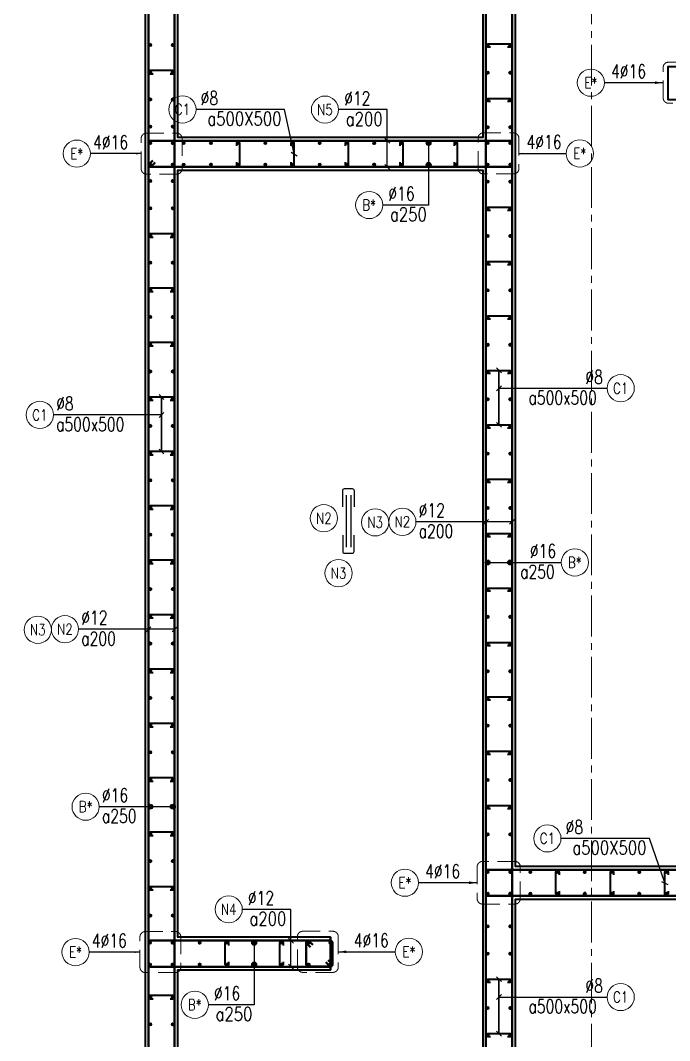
# Model space of a CAD drawing. Header units: millimetres. Extents: x 738475 to 1279438, y -34239 to 156422.
# Drawn here: x 1109529 to 1115494, y 98999 to 108375 of the extents above; entities that cross this region are included whole.
import ezdxf
from ezdxf.enums import TextEntityAlignment as Align

# ---------------------------------------------------------------- set-up
doc = ezdxf.new("R2010")
doc.units = ezdxf.units.MM
doc.header["$MEASUREMENT"] = 0
for name, pattern in [('HIDDEN', [9.525, 6.35, -3.175]), ('HIDDEN2', [4.7625, 3.175, -1.5875]), ('OF_Grid_1$0$CENTER2', [1.125, 0.75, -0.125, 0.125, -0.125])]:
    doc.linetypes.add(name, pattern=pattern)
doc.layers.get('0').update_dxf_attribs({"lineweight": 20})
doc.layers.add('Hidden', color=9, linetype='HIDDEN')
doc.layers.add('Ligature', color=1, linetype='Continuous')
for name, color, linetype, lineweight in [('KC-LEADER', 153, 'Continuous', 18), ('KC-THEP', 6, 'Continuous', 40), ('NDC_S_DIM', 1, 'Continuous', 15), ('NDC_S_HIDDEN', 8, 'HIDDEN2', 13), ('NDC_S_LEADER', 1, 'Continuous', 15), ('NDC_S_REBAR', 4, 'Continuous', 35), ('NDC_S_STIRRUP', 4, 'Continuous', 40), ('NDC_S_VN TEXT', 7, 'Continuous', 20), ('NDC_S_WALL', 6, 'Continuous', 35), ('OF_Core wall_1.2(B1-19F)$0$NDC_S_WALL', 6, 'Continuous', 35), ('OF_Grid_1$0$NDC_S_AXIS', 5, 'OF_Grid_1$0$CENTER2', 13)]:
    doc.layers.add(name, color=color, linetype=linetype, lineweight=lineweight)
doc.styles.add('NDC_ARIAL', font='arial.ttf', dxfattribs={"width": 0.85})
doc.styles.add('NDC_DIM', font='', dxfattribs={"width": 0.75})
doc.styles.add('NDC_EN TXT', font='romans.shx', dxfattribs={"width": 0.8})
doc.styles.get('NDC_DIM').set_extended_font_data('Dotum')
doc.dimstyles.new('NDC_1-50', dxfattribs={"dimscale": 50, "dimtxt": 2.5, "dimasz": 1, "dimexe": 1.5, "dimexo": 0, "dimgap": 0.8, "dimtad": 1, "dimdec": 0, "dimdsep": 46, "dimtxsty": 'NDC_ARIAL', "dimblk": 'DIMMARK', "dimcen": 49999.938995, "dimdle": 1.5, "dimclrd": 1, "dimclre": 1, "dimclrt": 3, "dimadec": 0, "dimazin": 0, "dimtfac": 1, "dimtdec": 0, "dimtix": 1, "dimtmove": 2, "dimatfit": 3, "dimfxl": 1, "dimarcsym": 0})
doc.dimstyles.new('NDC_dim_25', dxfattribs={"dimscale": 25, "dimtxt": 2.5, "dimasz": 1.5, "dimexe": 1.5, "dimexo": 2.5, "dimgap": 1, "dimtad": 1, "dimdec": 0, "dimzin": 0, "dimdsep": 46, "dimtxsty": 'NDC_DIM', "dimblk": 'DIMMARK', "dimcen": 0.09, "dimdle": 1.2, "dimclrd": 1, "dimclre": 1, "dimclrt": 3, "dimadec": 0, "dimazin": 0, "dimtfac": 1, "dimtdec": 0, "dimtix": 1, "dimtofl": 0, "dimtmove": 0, "dimatfit": 3, "dimfxl": 6, "dimfxlon": 1, "dimtolj": 1, "dimtzin": 0, "dimarcsym": 0})
doc.dimstyles.new('NDC_dim_30', dxfattribs={"dimscale": 30, "dimtxt": 2.5, "dimasz": 1.5, "dimexe": 1.5, "dimexo": 2.5, "dimgap": 1, "dimtad": 1, "dimdec": 0, "dimzin": 0, "dimdsep": 46, "dimtxsty": 'NDC_DIM', "dimblk": 'DIMMARK', "dimcen": 0.09, "dimdle": 1.2, "dimclrd": 1, "dimclre": 1, "dimclrt": 3, "dimadec": 0, "dimazin": 0, "dimtfac": 1, "dimtdec": 0, "dimtix": 1, "dimtofl": 0, "dimtmove": 0, "dimatfit": 3, "dimfxl": 6, "dimfxlon": 1, "dimtolj": 1, "dimtzin": 0, "dimarcsym": 0})
doc.dimstyles.new('NDC_dim_50', dxfattribs={"dimscale": 50, "dimtxt": 2.5, "dimasz": 1.5, "dimexe": 1.5, "dimexo": 2.5, "dimgap": 1, "dimtad": 1, "dimdec": 0, "dimzin": 0, "dimdsep": 46, "dimtxsty": 'NDC_DIM', "dimblk": 'DIMMARK', "dimcen": 0.09, "dimdle": 1.2, "dimclrd": 1, "dimclre": 1, "dimclrt": 3, "dimadec": 0, "dimazin": 0, "dimtfac": 1, "dimtdec": 0, "dimtix": 1, "dimtofl": 0, "dimtmove": 0, "dimatfit": 3, "dimfxl": 6, "dimfxlon": 1, "dimtolj": 1, "dimtzin": 0, "dimarcsym": 0})

# ---------------------------------------------------------------- blocks, each defined once
blk = doc.blocks.new('THEP')
at = {"layer": 'KC-LEADER', "color": 6}
blk.add_circle((0, 0), 14, dxfattribs=at)
at = {"layer": 'KC-THEP'}
for p, q in [((-14, 0), (14, 0)), ((9.9, 9.9), (-9.9, -9.9)), ((-9.9, 9.9), (9.9, -9.9)), ((0, 14), (0, -14))]:
    blk.add_line(p, q, dxfattribs=at)
blk = doc.blocks.new('DIMMARK')
at = {"layer": 'NDC_S_DIM', "color": 1}
blk.add_line((-1.5, 0), (1, 0), dxfattribs=at)
at = {"layer": 'NDC_S_DIM', "color": 2, "const_width": 0.1}
blk.add_lwpolyline([(-0.42, -0.42), (0.42, 0.42)], dxfattribs=at)
blk = doc.blocks.new('*U9')
blk.add_circle((2.5, 0), 2.5)
at = {"layer": 'NDC_S_VN TEXT', "color": 3, "style": 'NDC_EN TXT', "width": 0.75}
blk.add_attdef('DK2', text='', height=2.5, dxfattribs=at).set_placement((-0.85, 0.85), align=Align.RIGHT)
at = {"layer": 'NDC_S_VN TEXT', "color": 7, "style": 'NDC_EN TXT', "width": 0.8}
blk.add_attdef('SH3', text='', height=2, dxfattribs=at).set_placement((2.5, 0), align=Align.MIDDLE)
blk = doc.blocks.new('*U11')
blk.add_circle((-2.5, 0), 2.5)
at = {"layer": 'NDC_S_VN TEXT', "color": 3, "style": 'NDC_EN TXT', "width": 0.75}
for tag, p in [('DK1', (0.5, 0.85)), ('KC1', (0.5, -2.97))]:
    blk.add_attdef(tag, p, '', height=2.5, dxfattribs=at)
at = {"layer": 'NDC_S_VN TEXT', "color": 7, "style": 'NDC_EN TXT', "width": 0.8}
blk.add_attdef('SH2', text='', height=2, dxfattribs=at).set_placement((-2.5, 0), align=Align.MIDDLE)
blk = doc.blocks.new('*U12')
blk.add_circle((-2.5, 0), 2.5)
at = {"layer": 'NDC_S_VN TEXT', "color": 3, "style": 'NDC_EN TXT', "width": 0.75}
for tag, p in [('DK1', (0.5, 0.85)), ('KC1', (0.5, -2.97))]:
    blk.add_attdef(tag, p, '', height=2.5, dxfattribs=at)
at = {"layer": 'NDC_S_VN TEXT', "color": 7, "style": 'NDC_EN TXT', "width": 0.8}
blk.add_attdef('SH2', text='', height=2, dxfattribs=at).set_placement((-2.5, 0), align=Align.MIDDLE)
blk = doc.blocks.new('*U10')
blk.add_circle((2.5, 0), 2.5)
at = {"layer": 'NDC_S_VN TEXT', "color": 3, "style": 'NDC_EN TXT'}
for tag, width, p in [('DK2', 0.75, (-0.85, 0.85)), ('KC2', 0.8, (-0.85, -2.97))]:
    blk.add_attdef(tag, text='', height=2.5, dxfattribs=dict(at, width=width)).set_placement(p, align=Align.RIGHT)
at = {"layer": 'NDC_S_VN TEXT', "color": 7, "style": 'NDC_EN TXT', "width": 0.8}
blk.add_attdef('SH3', text='', height=2, dxfattribs=at).set_placement((2.5, 0), align=Align.MIDDLE)
blk = doc.blocks.new('*U1415')
at = {"layer": 'KC-THEP', "rotation": 9.66856443638095}
for p in [(0, 99.3), (0, -99.3)]:
    blk.add_blockref('THEP', p, dxfattribs=at)
blk = doc.blocks.new('*U1414')
at = {"layer": 'NDC_S_HIDDEN', "color": 0, "linetype": 'ByBlock', "lineweight": -2, "transparency": 16777216}
for p in [(0, 0), (250, 0), (500, 0), (750, 0), (1000, 0), (1250, 0), (1500, 0), (1750, 0), (2000, 0), (2250, 0), (2500, 0)]:
    blk.add_blockref('*U1415', p, dxfattribs=at)
blk = doc.blocks.new('*U1417')
at = {"layer": 'NDC_S_REBAR'}
blk.add_lwpolyline([(-15, -75), (-15, -100, 1), (15, -100), (15, 100, 1), (-15, 100), (-15, 75)], format="xyb", dxfattribs=at)
blk = doc.blocks.new('*U1416')
at = {"layer": 'NDC_S_HIDDEN', "color": 0, "linetype": 'ByBlock', "lineweight": -2, "transparency": 16777216}
for p in [(0, 0), (500, 0), (1000, 0), (1500, 0), (2000, 0)]:
    blk.add_blockref('*U1417', p, dxfattribs=at)
blk = doc.blocks.new('*U1413')
at = {"layer": 'KC-THEP', "rotation": 9.668564436380946}
blk.add_blockref('THEP', (0, 100.3), dxfattribs=at)
at = {"layer": 'KC-THEP', "xscale": -1, "rotation": 170.331435563619}
blk.add_blockref('THEP', (0, -100.3), dxfattribs=at)
blk = doc.blocks.new('*U1412')
at = {"layer": 'NDC_S_HIDDEN', "color": 0, "linetype": 'ByBlock', "lineweight": -2, "transparency": 16777216}
for p in [(0, 0), (250, 0), (500, 0), (750, 0), (1000, 0), (1250, 0)]:
    blk.add_blockref('*U1413', p, dxfattribs=at)
blk = doc.blocks.new('*U13')
blk.add_circle((-2.5, 0), 2.5)
at = {"layer": 'NDC_S_VN TEXT', "color": 3, "style": 'NDC_EN TXT', "width": 0.75}
blk.add_attdef('DK1', (0.5, 0.85), '', height=2.5, dxfattribs=at)
at = {"layer": 'NDC_S_VN TEXT', "color": 7, "style": 'NDC_EN TXT', "width": 0.8}
blk.add_attdef('SH2', text='', height=2, dxfattribs=at).set_placement((-2.5, 0), align=Align.MIDDLE)
blk = doc.blocks.new('A$C7BC65A55')
at = {"layer": 'Ligature'}
for p, q in [((-15.2, 372, 0), (-15.2, 38.5, 0)), ((15.2, 372, 0), (15.2, 38.5, 0))]:
    blk.add_line(p, q, dxfattribs=at)
for points in [[(-36.2, 296.5), (-36.2, 400.9, -0.414214), (-24, 413.1), (24, 413.1, -0.414214), (36.2, 400.9), (36.2, 296.5)], [(-36.2, 116.5), (-36.2, 12.2, 0.414214), (-24, 0), (24, 0, 0.414214), (36.2, 12.2), (36.2, 116.5)]]:
    blk.add_lwpolyline(points, format="xyb", dxfattribs=at)

msp = doc.modelspace()

# ---------------------------------------------------------------- linework, layer by layer
for centre in [(1112317.625, 103799.653), (1112788.594, 103761.493), (1112452.073, 103294.65), (1109688.594, 102774.556)]:
    msp.add_circle(centre, 125)
at = {"layer": 'NDC_S_HIDDEN', "ltscale": 50}
for points in [[(1115484.248, 107991.006), (1115760.091, 107991.006, -0.41421356), (1115810.091, 107941.006), (1115810.091, 107663.457, -0.41421356), (1115760.091, 107613.457), (1115484.248, 107613.457, -0.41421356), (1115434.248, 107663.457), (1115434.248, 107941.006, -0.41421356)], [(1110688.601, 107339.309), (1110964.444, 107339.309, -0.41421356), (1111014.444, 107289.309), (1111014.444, 107011.759, -0.41421356), (1110964.444, 106961.759), (1110688.601, 106961.759, -0.41421356), (1110638.601, 107011.759), (1110638.601, 107289.309, -0.41421356)], [(1113783.449, 107341.006), (1114059.292, 107341.006, -0.41421356), (1114109.292, 107291.006), (1114109.292, 107013.457, -0.41421356), (1114059.292, 106963.457), (1113783.449, 106963.457, -0.41421356), (1113733.449, 107013.457), (1113733.449, 107291.006, -0.41421356)], [(1114072.025, 100646.059), (1113775.909, 100646.059, 0.41421356), (1113725.909, 100596.059), (1113725.909, 100303.161, 0.41421356), (1113775.909, 100253.161), (1114072.025, 100253.161, 0.41421356), (1114122.025, 100303.161), (1114122.025, 100596.059, 0.41421356)], [(1110677.483, 100001.288), (1110953.326, 100001.288, -0.41421356), (1111003.326, 99951.288), (1111003.326, 99673.739, -0.41421356), (1110953.326, 99623.739), (1110677.483, 99623.739, -0.41421356), (1110627.483, 99673.739), (1110627.483, 99951.288, -0.41421356)], [(1112123.971, 100003.502), (1112399.814, 100003.502, -0.41421356), (1112449.814, 99953.502), (1112449.814, 99675.952, -0.41421356), (1112399.814, 99625.952), (1112123.971, 99625.952, -0.41421356), (1112073.971, 99675.952), (1112073.971, 99953.502, -0.41421356)]]:
    msp.add_lwpolyline(points, format="xyb", close=True, dxfattribs=at)
at = {"layer": 'NDC_S_REBAR'}
for points in [[(1113847.412, 108128.445), (1113822.412, 108128.445, -1), (1113822.412, 108158.445), (1114029.436, 108158.445, -1), (1114029.436, 108128.445), (1114004.436, 108128.445)], [(1110904.436, 107883.363), (1110929.436, 107883.363, 1), (1110929.436, 107913.363), (1110722.412, 107913.363, 1), (1110722.412, 107883.363), (1110747.412, 107883.363)], [(1113847.412, 107628.445), (1113822.412, 107628.445, -1), (1113822.412, 107658.445), (1114029.436, 107658.445, -1), (1114029.436, 107628.445), (1114004.436, 107628.445)], [(1113847.412, 106628.445), (1113822.412, 106628.445, -1), (1113822.412, 106658.445), (1114029.436, 106658.445, -1), (1114029.436, 106628.445), (1114004.436, 106628.445)], [(1110904.436, 106383.363), (1110929.436, 106383.363, 1), (1110929.436, 106413.363), (1110722.412, 106413.363, 1), (1110722.412, 106383.363), (1110747.412, 106383.363)], [(1113847.412, 106128.445), (1113822.412, 106128.445, -1), (1113822.412, 106158.445), (1114029.436, 106158.445, -1), (1114029.436, 106128.445), (1114004.436, 106128.445)], [(1110904.436, 105883.363), (1110929.436, 105883.363, 1), (1110929.436, 105913.363), (1110722.412, 105913.363, 1), (1110722.412, 105883.363), (1110747.412, 105883.363)], [(1113847.412, 105628.445), (1113822.412, 105628.445, -1), (1113822.412, 105658.445), (1114029.436, 105658.445, -1), (1114029.436, 105628.445), (1114004.436, 105628.445)], [(1110904.436, 105383.363), (1110929.436, 105383.363, 1), (1110929.436, 105413.363), (1110722.412, 105413.363, 1), (1110722.412, 105383.363), (1110747.412, 105383.363)], [(1113847.412, 105128.445), (1113822.412, 105128.445, -1), (1113822.412, 105158.445), (1114029.436, 105158.445, -1), (1114029.436, 105128.445), (1114004.436, 105128.445)], [(1110904.436, 104883.363), (1110929.436, 104883.363, 1), (1110929.436, 104913.363), (1110722.412, 104913.363, 1), (1110722.412, 104883.363), (1110747.412, 104883.363)], [(1113847.412, 104628.445), (1113822.412, 104628.445, -1), (1113822.412, 104658.445), (1114029.436, 104658.445, -1), (1114029.436, 104628.445), (1114004.436, 104628.445)], [(1110904.436, 104383.363), (1110929.436, 104383.363, 1), (1110929.436, 104413.363), (1110722.412, 104413.363, 1), (1110722.412, 104383.363), (1110747.412, 104383.363)], [(1113847.412, 104128.445), (1113822.412, 104128.445, -1), (1113822.412, 104158.445), (1114029.436, 104158.445, -1), (1114029.436, 104128.445), (1114004.436, 104128.445)], [(1110904.436, 103883.363), (1110929.436, 103883.363, 1), (1110929.436, 103913.363), (1110722.412, 103913.363, 1), (1110722.412, 103883.363), (1110747.412, 103883.363)], [(1113847.412, 103628.445), (1113822.412, 103628.445, -1), (1113822.412, 103658.445), (1114029.436, 103658.445, -1), (1114029.436, 103628.445), (1114004.436, 103628.445)], [(1110904.436, 103383.363), (1110929.436, 103383.363, 1), (1110929.436, 103413.363), (1110722.412, 103413.363, 1), (1110722.412, 103383.363), (1110747.412, 103383.363)], [(1113847.412, 103128.445), (1113822.412, 103128.445, -1), (1113822.412, 103158.445), (1114029.436, 103158.445, -1), (1114029.436, 103128.445), (1114004.436, 103128.445)], [(1110904.436, 102883.363), (1110929.436, 102883.363, 1), (1110929.436, 102913.363), (1110722.412, 102913.363, 1), (1110722.412, 102883.363), (1110747.412, 102883.363)], [(1113847.412, 102628.445), (1113822.412, 102628.445, -1), (1113822.412, 102658.445), (1114029.436, 102658.445, -1), (1114029.436, 102628.445), (1114004.436, 102628.445)], [(1110904.436, 102383.363), (1110929.436, 102383.363, 1), (1110929.436, 102413.363), (1110722.412, 102413.363, 1), (1110722.412, 102383.363), (1110747.412, 102383.363)], [(1113847.412, 102128.445), (1113822.412, 102128.445, -1), (1113822.412, 102158.445), (1114029.436, 102158.445, -1), (1114029.436, 102128.445), (1114004.436, 102128.445)], [(1110904.436, 101883.363), (1110929.436, 101883.363, 1), (1110929.436, 101913.363), (1110722.412, 101913.363, 1), (1110722.412, 101883.363), (1110747.412, 101883.363)], [(1113847.412, 101628.445), (1113822.412, 101628.445, -1), (1113822.412, 101658.445), (1114029.436, 101658.445, -1), (1114029.436, 101628.445), (1114004.436, 101628.445)], [(1110904.436, 101383.363), (1110929.436, 101383.363, 1), (1110929.436, 101413.363), (1110722.412, 101413.363, 1), (1110722.412, 101383.363), (1110747.412, 101383.363)], [(1113847.412, 101128.445), (1113822.412, 101128.445, -1), (1113822.412, 101158.445), (1114029.436, 101158.445, -1), (1114029.436, 101128.445), (1114004.436, 101128.445)], [(1110904.436, 100883.363), (1110929.436, 100883.363, 1), (1110929.436, 100913.363), (1110722.412, 100913.363, 1), (1110722.412, 100883.363), (1110747.412, 100883.363)], [(1114479.335, 100373.363), (1114479.335, 100348.363, -1), (1114449.335, 100348.363), (1114449.335, 100548.363, -1), (1114479.335, 100548.363), (1114479.335, 100523.363)], [(1114979.335, 100373.363), (1114979.335, 100348.363, -1), (1114949.335, 100348.363), (1114949.335, 100548.363, -1), (1114979.335, 100548.363), (1114979.335, 100523.363)], [(1115479.335, 100373.363), (1115479.335, 100348.363, -1), (1115449.335, 100348.363), (1115449.335, 100548.363, -1), (1115479.335, 100548.363), (1115479.335, 100523.363)], [(1110904.436, 100383.363), (1110929.436, 100383.363, 1), (1110929.436, 100413.363), (1110722.412, 100413.363, 1), (1110722.412, 100383.363), (1110747.412, 100383.363)], [(1111441.945, 99723.669), (1111441.945, 99698.669, -1), (1111411.945, 99698.669), (1111411.945, 99898.669, -1), (1111441.945, 99898.669), (1111441.945, 99873.669)], [(1111941.945, 99723.669), (1111941.945, 99698.669, -1), (1111911.945, 99698.669), (1111911.945, 99898.669, -1), (1111941.945, 99898.669), (1111941.945, 99873.669)], [(1113847.412, 99533.363), (1113822.412, 99533.363, -1), (1113822.412, 99563.363), (1114029.436, 99563.363, -1), (1114029.436, 99533.363), (1114004.436, 99533.363)], [(1110904.436, 99383.363), (1110929.436, 99383.363, 1), (1110929.436, 99413.363), (1110722.412, 99413.363, 1), (1110722.412, 99383.363), (1110747.412, 99383.363)], [(1113847.412, 99033.363), (1113822.412, 99033.363, -1), (1113822.412, 99063.363), (1114029.436, 99063.363, -1), (1114029.436, 99033.363), (1114004.436, 99033.363)]]:
    msp.add_lwpolyline(points, format="xyb", dxfattribs=at)
at = {"layer": 'NDC_S_STIRRUP'}
for points in [[(1110745.924, 97688.363), (1110705.924, 97648.363, 0.41421356), (1110725.924, 97628.363), (1110925.924, 97628.363, 0.41421356), (1110945.924, 97648.363), (1110945.924, 109948.363, 0.41421356), (1110925.924, 109968.363), (1110725.924, 109968.363, 0.41421356), (1110705.924, 109948.363), (1110705.924, 97648.363, 0.41421356), (1110725.924, 97628.363), (1110765.924, 97668.363)], [(1114005.924, 97688.363), (1114045.924, 97648.363, -0.41421356), (1114025.924, 97628.363), (1113825.924, 97628.363, -0.41421356), (1113805.924, 97648.363), (1113805.924, 109948.363, -0.41421356), (1113825.924, 109968.363), (1114025.924, 109968.363, -0.41421356), (1114045.924, 109948.363), (1114045.924, 97648.363, -0.41421356), (1114025.924, 97628.363), (1113985.924, 97668.363)], [(1110765.924, 107068.363), (1110725.924, 107028.363, -0.41421356), (1110705.924, 107048.363), (1110705.924, 107248.363, -0.41421356), (1110725.924, 107268.363), (1114025.924, 107268.363, -0.41421356), (1114045.924, 107248.363), (1114045.924, 107048.363, -0.41435759), (1114025.924, 107028.363), (1110725.924, 107028.363, -0.41421356), (1110705.924, 107048.363), (1110745.924, 107088.363)], [(1117286.724, 100368.363), (1117326.724, 100328.363, 0.41421356), (1117346.724, 100348.363), (1117346.724, 100548.363, 0.41421356), (1117326.724, 100568.363), (1113825.924, 100568.363, 0.41421356), (1113805.924, 100548.363), (1113805.924, 100348.363, 0.41435759), (1113825.924, 100328.363), (1117326.724, 100328.363, 0.41421356), (1117346.724, 100348.363), (1117306.724, 100388.363)], [(1112335.924, 99718.363), (1112375.924, 99678.363, 0.41421356), (1112395.924, 99698.363), (1112395.924, 99898.363, 0.41421356), (1112375.924, 99918.363), (1110725.924, 99918.363, 0.41421356), (1110705.924, 99898.363), (1110705.924, 99698.363, 0.41435759), (1110725.924, 99678.363), (1112375.924, 99678.363, 0.41421356), (1112395.924, 99698.363), (1112355.924, 99738.363)], [(1112195.924, 99858.363), (1112155.924, 99898.363, -0.41421356), (1112175.924, 99918.363), (1112375.924, 99918.363, -0.41421356), (1112395.924, 99898.363), (1112395.924, 99700.577, -0.41421356), (1112375.924, 99680.577), (1112175.924, 99680.577, -0.41421356), (1112155.924, 99700.577), (1112155.924, 99898.363, -0.41421356), (1112175.924, 99918.363), (1112215.924, 99878.363)]]:
    msp.add_lwpolyline(points, format="xyb", dxfattribs=at)
at = {"layer": 'NDC_S_WALL'}
for points in [[(1116876.724, 109498.363), (1116876.724, 107948.363), (1115476.724, 107948.363), (1115476.724, 107648.363), (1116876.724, 107648.363), (1116876.724, 100598.363), (1114076.724, 100598.363), (1114076.724, 109998.363)], [(1110676.724, 109498.363), (1110676.724, 98098.363), (1107976.724, 98098.363), (1107976.724, 98748.363), (1107676.724, 98748.363), (1107676.724, 97598.363), (1112376.724, 97598.363), (1112376.724, 98098.363), (1112376.724, 98098.363), (1110976.724, 98098.363), (1110976.724, 99648.363), (1112376.724, 99648.363), (1112376.724, 99948.363), (1110976.724, 99948.363), (1110976.724, 106998.363), (1113776.724, 106998.363), (1113776.724, 97598.363), (1115075.554, 97598.363), (1115075.554, 98098.363), (1114076.724, 98098.363), (1114076.724, 100298.363), (1116876.724, 100298.363)], [(1113776.724, 109498.363), (1113776.724, 107298.363), (1110976.724, 107298.363), (1110976.724, 109498.363)], [(1112376.724, 99948.363), (1112376.724, 99648.363)]]:
    msp.add_lwpolyline(points, dxfattribs=at)
at = {"layer": 'OF_Core wall_1.2(B1-19F)$0$NDC_S_WALL', "ltscale": 200}
msp.add_lwpolyline([(1112376.724, 99948.363), (1112376.724, 99648.363)], dxfattribs=at)
at = {"layer": 'OF_Grid_1$0$NDC_S_AXIS', "ltscale": 500}
msp.add_line((1114777.523, 95963.993), (1114777.523, 111660.108), dxfattribs=at)

# ---------------------------------------------------------------- block references
at = {"layer": 'Hidden', "xscale": 1.44, "yscale": 1.44, "zscale": 1.44}
msp.add_blockref('A$C7BC65A55', (1112542.705, 103477.372, 0.03), dxfattribs=at)
at = {"layer": 'KC-THEP'}
for p, rotation in [((1110722.412, 108148.363), 189.6685644363809), ((1114029.436, 108143.445), 9.66856443638095), ((1110722.412, 107898.363), 189.6685644363809), ((1114029.436, 107893.445), 9.66856443638095), ((1110722.412, 107648.363), 189.6685644363809), ((1114029.436, 107643.445), 9.66856443638095), ((1110722.412, 107398.363), 189.6685644363809), ((1114029.436, 107393.445), 9.66856443638095), ((1110929.436, 107247.937), 9.668564436354272), ((1114029.436, 107247.937), 9.668564436380926), ((1110929.436, 107049.347), 9.668564436354272), ((1114029.436, 107049.347), 9.668564436380926), ((1110722.412, 106898.363), 189.6685644363809), ((1114029.436, 106893.445), 9.66856443638095), ((1110722.412, 106648.363), 189.6685644363809), ((1114029.436, 106643.445), 9.66856443638095), ((1110722.412, 106398.363), 189.6685644363809), ((1114029.436, 106393.445), 9.66856443638095), ((1110722.412, 106148.363), 189.6685644363809), ((1114029.436, 106143.445), 9.66856443638095), ((1110722.412, 105898.363), 189.6685644363809), ((1114029.436, 105893.445), 9.66856443638095), ((1110722.412, 105648.363), 189.6685644363809), ((1114029.436, 105643.445), 9.66856443638095), ((1110722.412, 105398.363), 189.6685644363809), ((1114029.436, 105393.445), 9.66856443638095), ((1110722.412, 105148.363), 189.6685644363809), ((1114029.436, 105143.445), 9.66856443638095), ((1110722.412, 104898.363), 189.6685644363809), ((1114029.436, 104893.445), 9.66856443638095), ((1110722.412, 104648.363), 189.6685644363809), ((1114029.436, 104643.445), 9.66856443638095), ((1110722.412, 104398.363), 189.6685644363809), ((1114029.436, 104393.445), 9.66856443638095), ((1110722.412, 104148.363), 189.6685644363809), ((1114029.436, 104143.445), 9.66856443638095), ((1110722.412, 103898.363), 189.6685644363809), ((1114029.436, 103893.445), 9.66856443638095), ((1110722.412, 103648.363), 189.6685644363809), ((1114029.436, 103643.445), 9.66856443638095), ((1110722.412, 103398.363), 189.6685644363809), ((1114029.436, 103393.445), 9.66856443638095), ((1110722.412, 103148.363), 189.6685644363809), ((1114029.436, 103143.445), 9.66856443638095), ((1110722.412, 102898.363), 189.6685644363809), ((1114029.436, 102893.445), 9.66856443638095), ((1110722.412, 102648.363), 189.6685644363809), ((1114029.436, 102643.445), 9.66856443638095), ((1110722.412, 102398.363), 189.6685644363809), ((1114029.436, 102393.445), 9.66856443638095), ((1110722.412, 102148.363), 189.6685644363809), ((1114029.436, 102143.445), 9.66856443638095), ((1110722.412, 101898.363), 189.6685644363809), ((1114029.436, 101893.445), 9.66856443638095), ((1110722.412, 101648.363), 189.6685644363809), ((1114029.436, 101643.445), 9.66856443638095), ((1110722.412, 101398.363), 189.6685644363809), ((1114029.436, 101393.445), 9.66856443638095), ((1110722.412, 101148.363), 189.6685644363809), ((1114029.436, 101143.445), 9.66856443638095), ((1110722.412, 100898.363), 189.6685644363809), ((1114029.436, 100893.445), 9.66856443638095), ((1110722.412, 100648.363), 189.6685644363809), ((1113822.412, 100548.363), 189.6685644363809), ((1114214.335, 100548.363), 189.6685644363809), ((1114464.335, 100548.363), 189.6685644363809), ((1114714.335, 100548.363), 189.6685644363809), ((1114964.335, 100548.363), 189.6685644363809), ((1115214.335, 100548.363), 189.6685644363809), ((1115464.335, 100548.363), 189.6685644363809), ((1110722.412, 100398.363), 189.6685644363809), ((1114029.436, 100348.363), 9.66856443638095), ((1110722.412, 100148.363), 189.6685644363809), ((1113822.412, 100048.363), 189.6685644363809), ((1112375.924, 99898.363), 9.668564436380946), ((1113822.412, 99798.363), 189.6685644363809), ((1110719.921, 99698.058), 189.6685644363809), ((1113822.412, 99548.363), 189.6685644363809), ((1110722.412, 99398.363), 189.6685644363809), ((1113822.412, 99298.363), 189.6685644363809), ((1110722.412, 99148.363), 189.6685644363809), ((1113822.412, 99048.363), 189.6685644363809)]:
    msp.add_blockref('THEP', p, dxfattribs=dict(at, rotation=rotation))
at = {"layer": 'KC-THEP', "xscale": -1}
for p, rotation in [((1110929.436, 108148.363), 170.331435563619), ((1113822.412, 108143.445), 350.3314355636191), ((1110929.436, 107898.363), 170.331435563619), ((1113822.412, 107893.445), 350.3314355636191), ((1110929.436, 107648.363), 170.331435563619), ((1113822.412, 107643.445), 350.3314355636191), ((1110929.436, 107398.363), 170.331435563619), ((1113822.412, 107393.445), 350.3314355636191), ((1110722.412, 107247.937), 350.3314355636191), ((1113822.412, 107247.937), 350.3314355636191), ((1110722.412, 107049.347), 350.3314355636191), ((1113822.412, 107049.347), 350.3314355636191), ((1110929.436, 106898.363), 170.331435563619), ((1113822.412, 106893.445), 350.3314355636191), ((1110929.436, 106648.363), 170.331435563619), ((1113822.412, 106643.445), 350.3314355636191), ((1110929.436, 106398.363), 170.331435563619), ((1113822.412, 106393.445), 350.3314355636191), ((1110929.436, 106148.363), 170.331435563619), ((1113822.412, 106143.445), 350.3314355636191), ((1110929.436, 105898.363), 170.331435563619), ((1113822.412, 105893.445), 350.3314355636191), ((1110929.436, 105648.363), 170.331435563619), ((1113822.412, 105643.445), 350.3314355636191), ((1110929.436, 105398.363), 170.331435563619), ((1113822.412, 105393.445), 350.3314355636191), ((1110929.436, 105148.363), 170.331435563619), ((1113822.412, 105143.445), 350.3314355636191), ((1110929.436, 104898.363), 170.331435563619), ((1113822.412, 104893.445), 350.3314355636191), ((1110929.436, 104648.363), 170.331435563619), ((1113822.412, 104643.445), 350.3314355636191), ((1110929.436, 104398.363), 170.331435563619), ((1113822.412, 104393.445), 350.3314355636191), ((1110929.436, 104148.363), 170.331435563619), ((1113822.412, 104143.445), 350.3314355636191), ((1110929.436, 103898.363), 170.331435563619), ((1113822.412, 103893.445), 350.3314355636191), ((1110929.436, 103648.363), 170.331435563619), ((1113822.412, 103643.445), 350.3314355636191), ((1110929.436, 103398.363), 170.331435563619), ((1113822.412, 103393.445), 350.3314355636191), ((1110929.436, 103148.363), 170.331435563619), ((1113822.412, 103143.445), 350.3314355636191), ((1110929.436, 102898.363), 170.331435563619), ((1113822.412, 102893.445), 350.3314355636191), ((1110929.436, 102648.363), 170.331435563619), ((1113822.412, 102643.445), 350.3314355636191), ((1110929.436, 102398.363), 170.331435563619), ((1113822.412, 102393.445), 350.3314355636191), ((1110929.436, 102148.363), 170.331435563619), ((1113822.412, 102143.445), 350.3314355636191), ((1110929.436, 101898.363), 170.331435563619), ((1113822.412, 101893.445), 350.3314355636191), ((1110929.436, 101648.363), 170.331435563619), ((1113822.412, 101643.445), 350.3314355636191), ((1110929.436, 101398.363), 170.331435563619), ((1113822.412, 101393.445), 350.3314355636191), ((1110929.436, 101148.363), 170.331435563619), ((1113822.412, 101143.445), 350.3314355636191), ((1110929.436, 100898.363), 170.331435563619), ((1113822.412, 100893.445), 350.3314355636191), ((1110929.436, 100648.363), 170.331435563619), ((1114029.436, 100548.363), 170.331435563619), ((1110929.436, 100398.363), 170.331435563619), ((1113822.412, 100348.363), 350.3314355636191), ((1114214.335, 100348.363), 350.3314355636191), ((1114464.335, 100348.363), 350.3314355636191), ((1114714.335, 100348.363), 350.3314355636191), ((1114964.335, 100348.363), 350.3314355636191), ((1115214.335, 100348.363), 350.3314355636191), ((1115464.335, 100348.363), 350.3314355636191), ((1110929.436, 100148.363), 170.331435563619), ((1114029.436, 100048.363), 170.331435563619), ((1110719.921, 99898.669), 350.3314355636191), ((1114029.436, 99798.363), 170.331435563619), ((1112375.924, 99697.752), 170.331435563619), ((1114029.436, 99548.363), 170.331435563619), ((1110929.436, 99398.363), 170.331435563619), ((1114029.436, 99298.363), 170.331435563619), ((1110929.436, 99148.363), 170.331435563619), ((1114029.436, 99048.363), 170.331435563619)]:
    msp.add_blockref('THEP', p, dxfattribs=dict(at, rotation=rotation))
at = {"layer": 'NDC_S_HIDDEN'}
for name, p in [('*U1414', (1111029.436, 107148.642)), ('*U1416', (1111529.436, 107147.937)), ('*U1412', (1110926.945, 99798.363))]:
    msp.add_blockref(name, p, dxfattribs=at)
at = {"layer": 'NDC_S_VN TEXT'}
ref = msp.add_blockref('*U9', (1114895.415, 107802.413), dxfattribs=dict(at, xscale=-50, yscale=50, zscale=50))
ref.add_attrib('SH3', 'E*', dxfattribs={"color": 7, "height": 100, "style": 'NDC_EN TXT', "width": 0.8}).set_placement((1114770.415, 107802.413), align=Align.MIDDLE)
ref.add_attrib('DK2', '4%%C16', dxfattribs={"color": 3, "height": 125, "style": 'NDC_EN TXT', "width": 0.75}).set_placement((1115277.201, 107844.688), align=Align.RIGHT)
ref = msp.add_blockref('*U10', (1111142.63, 107556.926), dxfattribs=dict(at, xscale=-50, yscale=50, zscale=50))
ref.add_attrib('SH3', 'C1', dxfattribs={"color": 7, "height": 100, "style": 'NDC_EN TXT', "width": 0.8}).set_placement((1111017.63, 107556.926), align=Align.MIDDLE)
ref.add_attrib('DK2', '%%c8', dxfattribs={"color": 3, "height": 125, "style": 'NDC_EN TXT', "width": 0.75}).set_placement((1111345.844, 107599.202), align=Align.RIGHT)
ref.add_attrib('KC2', 'a500X500', dxfattribs={"color": 3, "height": 125, "style": 'NDC_EN TXT', "width": 0.8}).set_placement((1111927.987, 107408.299), align=Align.RIGHT)
ref = msp.add_blockref('*U10', (1112452.439, 107554.785), dxfattribs=dict(at, xscale=-50, yscale=50, zscale=50))
ref.add_attrib('SH3', 'N5', dxfattribs={"color": 7, "height": 100, "style": 'NDC_EN TXT', "width": 0.8}).set_placement((1112327.439, 107554.785), align=Align.MIDDLE)
ref.add_attrib('DK2', '%%C12', dxfattribs={"color": 3, "height": 125, "style": 'NDC_EN TXT', "width": 0.75}).set_placement((1112744.939, 107597.06), align=Align.RIGHT)
ref.add_attrib('KC2', 'a200', dxfattribs={"color": 3, "height": 125, "style": 'NDC_EN TXT', "width": 0.8}).set_placement((1112856.843, 107406.158), align=Align.RIGHT)
at = {"layer": 'NDC_S_VN TEXT', "xscale": 50, "yscale": 50, "zscale": 50}
for name, p, values in [('*U13', (1110172.195, 107150.534), {'SH2': 'E*', 'DK1': '4%%C16'}), ('*U9', (1114543.87, 107152.232), {'SH3': 'E*', 'DK2': '4%%C16'}), ('*U12', (1109832.611, 104749.001), {'SH2': 'C1', 'DK1': '%%c8', 'KC1': 'a500x500'}), ('*U11', (1113163.536, 103766.661), {'SH2': 'N2', 'DK1': '%%C12', 'KC1': 'a200'}), ('*U11', (1110063.536, 102779.724), {'SH2': 'N2', 'DK1': '%%C12', 'KC1': 'a200'}), ('*U11', (1110253.465, 101148.363), {'SH2': 'B*', 'DK1': '%%C16', 'KC1': 'a250'}), ('*U13', (1110161.077, 99812.513), {'SH2': 'E*', 'DK1': '4%%C16'})]:
    msp.add_blockref(name, p, dxfattribs=at).add_auto_attribs(values)
at = {"layer": 'NDC_S_VN TEXT'}
ref = msp.add_blockref('*U10', (1112858.825, 106678.224), dxfattribs=dict(at, xscale=-50, yscale=50, zscale=50))
ref.add_attrib('SH3', 'B*', dxfattribs={"color": 7, "height": 100, "style": 'NDC_EN TXT', "width": 0.8}).set_placement((1112733.825, 106678.224), align=Align.MIDDLE)
ref.add_attrib('DK2', '%%C16', dxfattribs={"color": 3, "height": 125, "style": 'NDC_EN TXT', "width": 0.75}).set_placement((1113151.325, 106720.5), align=Align.RIGHT)
ref.add_attrib('KC2', 'a250', dxfattribs={"color": 3, "height": 125, "style": 'NDC_EN TXT', "width": 0.8}).set_placement((1113263.229, 106529.597), align=Align.RIGHT)
ref = msp.add_blockref('*U12', (1114919.237, 104994.083), dxfattribs=dict(at, xscale=-50, yscale=50, zscale=50))
ref.add_attrib('SH2', 'C1', dxfattribs={"color": 7, "height": 100, "style": 'NDC_EN TXT', "width": 0.8}).set_placement((1115044.237, 104994.083), align=Align.MIDDLE)
ref.add_attrib('DK1', '%%c8', (1114720.13, 105036.358), dxfattribs={"color": 3, "height": 125, "style": 'NDC_EN TXT', "width": 0.75})
ref.add_attrib('KC1', 'a500x500', (1114197.809, 104845.456), dxfattribs={"color": 3, "height": 125, "style": 'NDC_EN TXT', "width": 0.75})
ref = msp.add_blockref('*U11', (1114498.383, 103393.445), dxfattribs=dict(at, xscale=-50, yscale=50, zscale=50))
ref.add_attrib('SH2', 'B*', dxfattribs={"color": 7, "height": 100, "style": 'NDC_EN TXT', "width": 0.8}).set_placement((1114623.383, 103393.445), align=Align.MIDDLE)
ref.add_attrib('DK1', '%%C16', (1114209.99, 103435.72), dxfattribs={"color": 3, "height": 125, "style": 'NDC_EN TXT', "width": 0.75})
ref.add_attrib('KC1', 'a250', (1114120.704, 103244.818), dxfattribs={"color": 3, "height": 125, "style": 'NDC_EN TXT', "width": 0.75})
ref = msp.add_blockref('*U10', (1114495.836, 100857.353), dxfattribs=dict(at, xscale=-50, yscale=50, zscale=50))
ref.add_attrib('SH3', 'C1', dxfattribs={"color": 7, "height": 100, "style": 'NDC_EN TXT', "width": 0.8}).set_placement((1114370.836, 100857.353), align=Align.MIDDLE)
ref.add_attrib('DK2', '%%c8', dxfattribs={"color": 3, "height": 125, "style": 'NDC_EN TXT', "width": 0.75}).set_placement((1114699.05, 100899.628), align=Align.RIGHT)
ref.add_attrib('KC2', 'a500X500', dxfattribs={"color": 3, "height": 125, "style": 'NDC_EN TXT', "width": 0.8}).set_placement((1115281.193, 100708.725), align=Align.RIGHT)
ref = msp.add_blockref('*U9', (1113187.076, 100449.791), dxfattribs=dict(at, xscale=-50, yscale=50, zscale=50))
ref.add_attrib('SH3', 'E*', dxfattribs={"color": 7, "height": 100, "style": 'NDC_EN TXT', "width": 0.8}).set_placement((1113062.076, 100449.791), align=Align.MIDDLE)
ref.add_attrib('DK2', '4%%C16', dxfattribs={"color": 3, "height": 125, "style": 'NDC_EN TXT', "width": 0.75}).set_placement((1113568.862, 100492.066), align=Align.RIGHT)
ref = msp.add_blockref('*U10', (1111567.797, 100205.211), dxfattribs=dict(at, xscale=-50, yscale=50, zscale=50))
ref.add_attrib('SH3', 'N4', dxfattribs={"color": 7, "height": 100, "style": 'NDC_EN TXT', "width": 0.8}).set_placement((1111442.797, 100205.211), align=Align.MIDDLE)
ref.add_attrib('DK2', '%%C12', dxfattribs={"color": 3, "height": 125, "style": 'NDC_EN TXT', "width": 0.75}).set_placement((1111860.297, 100247.486), align=Align.RIGHT)
ref.add_attrib('KC2', 'a200', dxfattribs={"color": 3, "height": 125, "style": 'NDC_EN TXT', "width": 0.8}).set_placement((1111972.201, 100056.584), align=Align.RIGHT)
ref = msp.add_blockref('*U13', (1112973.727, 99814.727), dxfattribs=dict(at, xscale=-50, yscale=50, zscale=50))
ref.add_attrib('SH2', 'E*', dxfattribs={"color": 7, "height": 100, "style": 'NDC_EN TXT', "width": 0.8}).set_placement((1113098.727, 99814.727), align=Align.MIDDLE)
ref.add_attrib('DK1', '4%%C16', (1112591.584, 99857.002), dxfattribs={"color": 3, "height": 125, "style": 'NDC_EN TXT', "width": 0.75})
ref = msp.add_blockref('*U10', (1111256.333, 99328.345), dxfattribs=dict(at, xscale=-50, yscale=50, zscale=50))
ref.add_attrib('SH3', 'B*', dxfattribs={"color": 7, "height": 100, "style": 'NDC_EN TXT', "width": 0.8}).set_placement((1111131.333, 99328.345), align=Align.MIDDLE)
ref.add_attrib('DK2', '%%C16', dxfattribs={"color": 3, "height": 125, "style": 'NDC_EN TXT', "width": 0.75}).set_placement((1111548.833, 99370.62), align=Align.RIGHT)
ref.add_attrib('KC2', 'a250', dxfattribs={"color": 3, "height": 125, "style": 'NDC_EN TXT', "width": 0.8}).set_placement((1111660.738, 99179.718), align=Align.RIGHT)
ref = msp.add_blockref('*U12', (1114919.237, 99399.001), dxfattribs=dict(at, xscale=-50, yscale=50, zscale=50))
ref.add_attrib('SH2', 'C1', dxfattribs={"color": 7, "height": 100, "style": 'NDC_EN TXT', "width": 0.8}).set_placement((1115044.237, 99399.001), align=Align.MIDDLE)
ref.add_attrib('DK1', '%%c8', (1114720.13, 99441.277), dxfattribs={"color": 3, "height": 125, "style": 'NDC_EN TXT', "width": 0.75})
ref.add_attrib('KC1', 'a500x500', (1114197.809, 99250.374), dxfattribs={"color": 3, "height": 125, "style": 'NDC_EN TXT', "width": 0.75})

# ---------------------------------------------------------------- texts
at = {"layer": 'NDC_S_VN TEXT', "color": 7, "style": 'NDC_EN TXT', "width": 0.8}
for tag, p in [('N2', (1112317.625, 103799.653)), ('N3', (1112788.594, 103761.493)), ('N3', (1112452.073, 103294.65)), ('N3', (1109688.594, 102774.556))]:
    msp.add_attdef(tag, text='3', height=100, dxfattribs=at).set_placement(p, align=Align.MIDDLE)

# ---------------------------------------------------------------- leaders
at = {"layer": 'NDC_S_LEADER'}
for points, dimstyle, override in [([(1115434.248, 107802.232), (1114895.415, 107802.232)], 'NDC_dim_50', {"dimgap": 1, "dimtad": 0}), ([(1112044.436, 107147.937), (1111955.527, 107556.926), (1111142.63, 107556.926)], 'NDC_dim_30', {"dimtad": 0, "dimldrblk": 'Oblique'}), ([(1112899.874, 107027.937), (1112899.874, 107554.604), (1112452.439, 107554.604)], 'NDC_dim_30', {"dimgap": 1, "dimtad": 0, "dimldrblk": 'Oblique'}), ([(1112899.874, 107267.937), (1112899.874, 107554.604), (1112452.439, 107554.604)], 'NDC_dim_30', {"dimtad": 0, "dimldrblk": 'Oblique'}), ([(1113279.436, 107247.937), (1113279.436, 106678.043), (1112858.825, 106678.043)], 'NDC_dim_30', {"dimgap": 1, "dimtad": 0, "dimldrblk": 'Origin'}), ([(1114109.292, 107152.232), (1114543.87, 107152.232)], 'NDC_dim_25', {"dimgap": 1, "dimtad": 0}), ([(1113279.436, 107047.937), (1113279.436, 106678.043), (1112858.825, 106678.043)], 'NDC_dim_30', {"dimgap": 1, "dimtad": 0, "dimldrblk": 'Origin'}), ([(1113925.924, 105158.445), (1113925.924, 104658.445)], 'NDC_dim_30', {"dimtad": 0, "dimldrblk": 'Oblique'}), ([(1113925.924, 104658.445), (1113925.924, 105158.445)], 'NDC_dim_30', {"dimtad": 0, "dimldrblk": 'Oblique'}), ([(1113925.924, 104994.082), (1114919.237, 104994.082)], 'NDC_dim_30', {"dimtad": 0, "dimldrblk": 'Oblique'}), ([(1110825.924, 104913.363), (1110825.924, 104413.363)], 'NDC_dim_30', {"dimtad": 0, "dimldrblk": 'Oblique'}), ([(1110825.924, 104413.363), (1110825.924, 104913.363)], 'NDC_dim_30', {"dimtad": 0, "dimldrblk": 'Oblique'}), ([(1110825.924, 104749.001), (1109832.611, 104749.001)], 'NDC_dim_30', {"dimtad": 0, "dimldrblk": 'Oblique'}), ([(1114045.924, 103766.48), (1113163.536, 103766.48)], 'NDC_dim_30', {"dimtad": 0, "dimldrblk": 'Oblique'}), ([(1113805.924, 103766.48), (1113163.536, 103766.48)], 'NDC_dim_30', {"dimtad": 0, "dimldrblk": 'Oblique'}), ([(1113822.412, 103393.445), (1114498.383, 103393.445)], 'NDC_dim_30', {"dimtad": 0, "dimldrblk": 'Origin'}), ([(1114029.436, 103393.445), (1114498.383, 103393.445)], 'NDC_dim_30', {"dimtad": 0, "dimldrblk": 'Origin'}), ([(1110945.924, 102779.543), (1110063.536, 102779.543)], 'NDC_dim_30', {"dimtad": 0, "dimldrblk": 'Oblique'}), ([(1110705.924, 102779.543), (1110063.536, 102779.543)], 'NDC_dim_30', {"dimtad": 0, "dimldrblk": 'Oblique'}), ([(1110929.436, 101148.363), (1110253.465, 101148.363)], 'NDC_dim_30', {"dimtad": 0, "dimldrblk": 'Origin'}), ([(1110722.412, 101148.363), (1110253.465, 101148.363)], 'NDC_dim_30', {"dimtad": 0, "dimldrblk": 'Origin'}), ([(1115449.335, 100448.363), (1115308.733, 100857.352), (1114495.836, 100857.352)], 'NDC_dim_30', {"dimtad": 0, "dimldrblk": 'Oblique'}), ([(1113725.909, 100449.61), (1113187.076, 100449.61)], 'NDC_dim_50', {"dimgap": 1, "dimtad": 0}), ([(1112015.232, 99678.363), (1112015.232, 100205.03), (1111567.797, 100205.03)], 'NDC_dim_30', {"dimgap": 1, "dimtad": 0, "dimldrblk": 'Oblique'}), ([(1112015.232, 99918.363), (1112015.232, 100205.03), (1111567.797, 100205.03)], 'NDC_dim_30', {"dimtad": 0, "dimldrblk": 'Oblique'}), ([(1111676.945, 99898.058), (1111676.945, 99328.164), (1111256.334, 99328.164)], 'NDC_dim_30', {"dimgap": 1, "dimtad": 0, "dimldrblk": 'Origin'}), ([(1112449.814, 99814.727), (1112973.727, 99814.727)], 'NDC_dim_50', {"dimgap": 1, "dimtad": 0}), ([(1111676.945, 99698.058), (1111676.945, 99328.164), (1111256.334, 99328.164)], 'NDC_dim_30', {"dimgap": 1, "dimtad": 0, "dimldrblk": 'Origin'}), ([(1113925.924, 99563.363), (1113925.924, 99063.363)], 'NDC_dim_30', {"dimtad": 0, "dimldrblk": 'Oblique'}), ([(1113925.924, 99063.363), (1113925.924, 99563.363)], 'NDC_dim_30', {"dimtad": 0, "dimldrblk": 'Oblique'}), ([(1113925.924, 99399.001), (1114919.237, 99399.001)], 'NDC_dim_30', {"dimtad": 0, "dimldrblk": 'Oblique'})]:
    msp.add_leader(points, dimstyle=dimstyle, override=override, dxfattribs=at)
for points in [[(1110640.749, 107150.534), (1110172.195, 107150.534)], [(1110629.631, 99812.513), (1110161.077, 99812.513)]]:
    msp.add_leader(points, dimstyle='NDC_1-50', dxfattribs=at)

doc.saveas('drawing.dxf')
